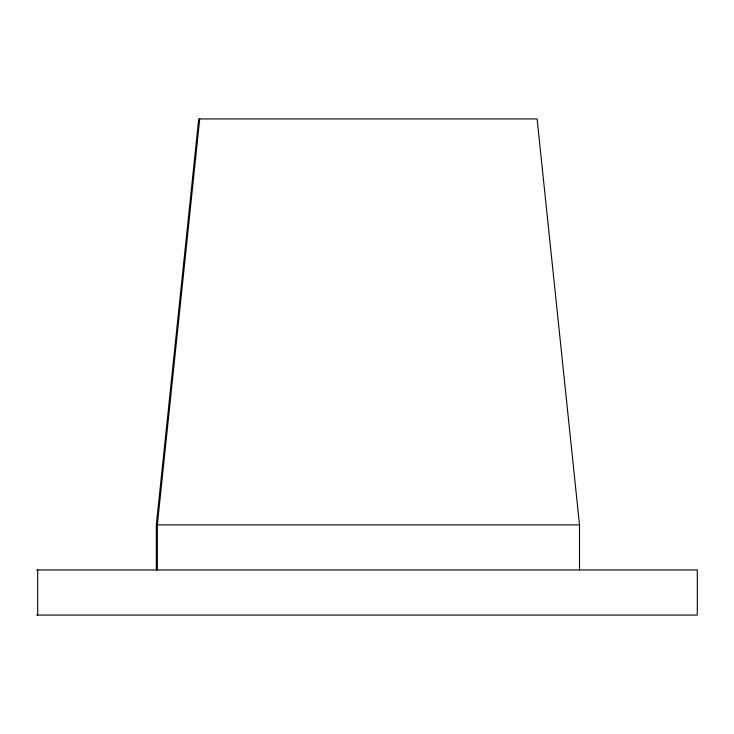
<?xml version="1.0" encoding="UTF-8"?>
<svg xmlns="http://www.w3.org/2000/svg" width="734" height="734" viewBox="0 0 734 734"><rect width="100%" height="100%" fill="white"/><g stroke="black" fill="none" stroke-linecap="round" stroke-linejoin="round"><path stroke-width="1.1" d="M157.324 569.96L157.324 524.865L199.721 118.936M157.324 524.865L579.511 524.865L579.511 569.96M36.7 569.96L697.3 569.96L697.3 615.064L36.7 615.064M579.511 524.865L537.114 118.936L198.721 118.936L156.324 524.865L156.324 569.96M37.7 569.96L37.7 615.064"/></g></svg>
